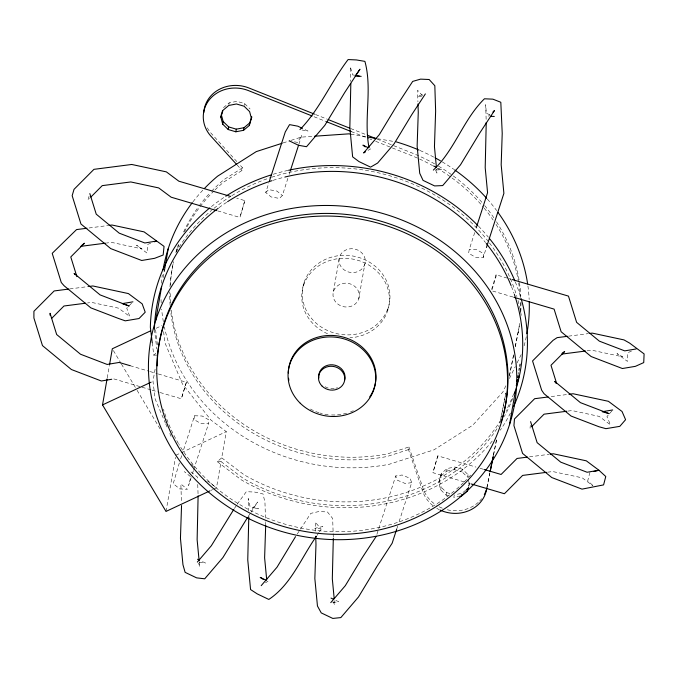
<?xml version="1.0" encoding="UTF-8"?>
<svg xmlns="http://www.w3.org/2000/svg" width="678" height="678" viewBox="0 0 678 678"><rect width="100%" height="100%" fill="white"/><g stroke="black" fill="none" stroke-linecap="round" stroke-linejoin="round"><path stroke-width="0.51" stroke-dasharray="3.39 2.54" d="M530.06 428.242L530.289 425.403M107.243 377.875L109.421 365.4M163.195 277.548L164.093 272.387M155.101 369.205L152.991 381.299L155.16 399.037L165.339 422.962M177.119 248.504L176.661 251.123A175.89 158.627 9.9 0 1 179.433 243.317M228.91 104.582L229.215 102.836L236.927 101.353L244.563 103.598L250.063 108.972M166.008 511.415L175.449 457.345M244.258 105.344L244.563 103.598M194.561 415.758L193.908 419.504L200.874 423.521L208.502 423.792L209.155 420.055L202.188 416.029L194.561 415.758L182.255 453.913M215.079 189.865A175.89 158.627 9.9 0 1 223.621 182.153L242.063 170.432L242.521 167.805L239.69 164.695M217.697 210.9L239.953 217.452L244.834 200.612L236.707 198.222M244.834 200.612L239.953 217.452M213.621 489.135L216.477 487.804L221.053 461.599L217.257 461.659L221.706 457.853L226.282 431.649L210.968 420.063L182.475 384.045L164.966 342.882L163.559 331.406M303.49 285.692L304.007 282.701M333.491 291.379L339.5 256.937M358.764 298.812A13.196 11.899 9.9 0 0 342.983 283.412A13.196 11.899 9.9 0 0 336.644 303.058A13.196 11.899 9.9 0 0 358.764 298.812L364.781 264.378A13.196 11.899 9.9 0 0 348.992 248.979A13.196 11.899 9.9 0 0 342.653 268.624A13.196 11.899 9.9 0 0 364.781 264.378M387.731 310.49L388.248 307.49A43.968 39.655 9.9 0 0 335.627 256.157A43.968 39.655 9.9 0 0 314.507 321.643A43.968 39.655 9.9 0 0 388.248 307.49M432.878 505.619A32.976 29.739 9.9 0 1 423.182 492.626L408.478 449.599L408.936 446.98L387.613 453.862A175.89 158.627 9.9 0 1 171.161 309.109M474.719 232.554L469.252 249.504L468.6 253.241L475.575 257.267L483.194 257.538L486.101 248.512M464.133 481.872L432.92 472.685L437.802 455.845L475.981 467.083M437.802 455.845L432.92 472.685M448.107 495.762L446.2 495.203L440.692 489.83L438.793 482.778L441.454 473.303L447.183 468.498L454.904 467.015L462.532 469.261L468.032 474.634L468.583 476.651M438.793 482.778L441.454 473.303M440.692 489.83L441.149 487.211L439.251 480.16M483.194 257.538L483.846 253.792L476.88 249.775L469.252 249.504M440.997 475.931L446.726 471.117L447.183 468.498M446.2 495.203L446.658 492.584L441.149 487.211M446.726 471.117L454.446 469.634L454.904 467.015M454.285 494.83L453.828 497.449L458.65 496.525M468.032 474.634L467.574 477.253L462.074 471.88L462.532 469.261M468.845 486.262L469.939 481.685L468.362 486.584M515.28 346.789L518.195 331.949A175.89 158.627 9.9 0 0 519.585 323.847M518.28 374.451L518.636 372.392M486.957 487.27L489.872 472.769M493.415 455.167L496.745 438.607M499.872 423.072L505.907 393.045M509.449 375.434L513.619 354.73M515.28 346.441L518.195 331.949M486.914 487.821L489.821 473.363M493.559 454.769L496.889 438.234M500.627 419.64L506.034 392.782M509.348 376.307L513.644 354.933M160.178 392.554L181.34 398.774L186.391 382.256L158.279 373.976M186.391 382.256L181.34 398.774M589.928 472.397L587.724 480.787L593.038 485.643M89.047 196.315L87.996 199.942L90.132 197.798M287.879 178.356L282.362 195.467L279.497 198.425L271.175 196.967L265.725 192.56L268.929 182.628M179.348 462.947L173.212 483.668L179.78 488.948L187.399 489.287L180.857 484.007L181.45 502.449M180.636 458.93L181.933 454.913M191.154 477.583L188.586 485.55L190.832 476.871L184.263 471.591M192.442 473.6L193.408 470.608M193.722 469.608L208.502 423.792M289.175 174.331L289.82 172.322M298.913 144.134L301.837 135.083L297.557 142.414L294.447 141.838M376.9 534.315L395.732 475.939L402.113 475.015L410.097 478.354L411.699 482.626L398.562 523.357M396.647 529.315L398.249 524.348M496.067 274.802L491.694 289.15L491.711 290.76L496.084 276.412L496.067 274.802L508.136 278.353M505.873 385.79L502.779 392.104L472.752 425.199L434.03 449.819L389.257 464.269A184.687 166.551 9.9 0 1 164.373 326.872M509.424 378.544L515.288 366.578M517.094 362.899L521.162 354.619M234.393 508.492L236.647 505.059M237.207 504.203L246.309 491.686L254.665 492.059L263.039 493.982L264.954 502.347L265.556 521.238M248.173 516.534L250.411 513.119M250.97 512.263L257.682 502.025L252.521 508.525L258.496 508.788L250.123 506.864L248.207 498.5L248.597 510.687M297.218 534.069L310.787 513.365L318.813 511.559L327.406 511.941L332.678 518.484L333.279 537.307M317.033 535.374L318.77 532.722M319.355 531.832L322.838 526.518L314.812 528.323L320.541 528.577L315.27 522.035L315.558 531.188M612.073 410.699L606.937 416.614L610.488 424.809L599.199 416.394L571.986 410.571L567.85 411.105M265.725 192.56L268.59 189.611L276.904 191.06L282.362 195.467M131.557 303.244L126.744 308.176L129.795 316.524L118.633 308.193L91.683 302.43L87.572 302.956M488.406 116.192L489.914 114.794M152.253 342.746L153.77 355.153L156.737 352.619M223.486 107.641L229.215 102.836M465.583 490.338L461.998 493.347L455.252 494.643M265.462 582.826L268.022 581.131M242.521 167.805L224.079 179.526A175.89 158.627 9.9 0 0 211.104 191.713M368.044 150.389L370.688 148.855M156.126 328.271L161.839 325.593M175.805 455.269L180.568 453.04M181.526 452.59L226.282 431.649M210.765 490.474L212.672 489.584M631.506 351.051L627.811 352.721L627.447 361.408L616.963 353.585L622.624 356.798L591.86 350.221L586.64 350.89M150.669 243.258L147.821 244.36L146.931 252.996L136.532 245.233L141.956 248.885L111.539 242.385L106.387 243.046M283.133 142.931L290.099 140.685M291.099 140.363L301.049 137.151L313.507 136.295M408.478 449.599L387.155 456.48A175.89 158.627 9.9 0 1 170.585 310.685M422.411 94.751L417.487 96.174L422.258 96.386M411.699 482.626L405.317 483.55L397.333 480.202L395.732 475.939M89.055 227.978L107.81 225.554M69.834 288.93L88.64 286.506M568.495 336.169L588.097 333.644M551.265 396.562L567.884 394.418M529.484 456.853L549.188 454.311M547.527 472.202L552.706 471.541L582.258 477.854L592.911 485.804M332.771 602.437L338.788 601.793L335.33 600.14M435.369 169.992L441.42 169.737L437.09 167.661M153.77 355.153L157.567 355.094M199.349 562.325L205.426 563.037L201.044 560.935M354.577 75.224L352.687 74.902L350.289 66.698L350.763 81.377M350.857 134.193L367.171 136.956M377.595 138.727L394.274 141.558M301.964 129.973L308.015 131.057L303.388 128.845M509.136 278.65L511.153 279.243M492.72 291.057L512.848 296.972M479.999 468.269L483.016 469.151M130.159 365.705L149.236 371.315M150.245 371.612L157.271 373.68M454.446 469.634L462.074 471.88M468.167 483.058L470.176 483.651M113.828 378.909L141.041 386.918M142.041 387.214L151.109 389.884M152.118 390.181L159.177 392.257M446.658 492.584L450.472 493.703M489.88 114.726L486.355 113.345L485.668 104.7L486.202 121.387M315.482 114.514L327.22 119.192M350.704 128.549L366.357 134.786M377.112 139.075L411.36 152.719A175.89 158.627 9.9 0 1 434.903 164.025M314.067 116.752L325.804 121.43M351.255 131.574L368.866 138.592M369.841 138.982L371.798 139.753M375.705 141.312L391.35 147.55M392.325 147.94L410.902 155.338A175.89 158.627 9.9 0 1 418.589 158.593M221.706 457.853L243.953 474.693A184.687 166.551 9.9 0 0 500.262 420.911M221.053 461.599L243.3 478.431A184.687 166.551 9.9 0 0 499.05 425.538M217.257 461.659L241.36 479.897A189.077 170.517 9.9 0 0 493.567 439.344M207.621 481.092L216.477 487.804M190.967 471.896L197.518 477.168L197.612 480.287M422.504 95.657L417.555 90.225L417.928 101.81M236.859 161.584L210.697 132.795A32.976 29.739 9.9 0 1 206.773 126.845M237.131 165L242.063 170.432M191.459 463.938L194.696 468.032M113.396 350.568L120.93 363.205M121.472 364.103L136.532 389.375M137.075 390.282L160.203 429.089M332.898 601.496L334.788 604.929L334.39 600.75M435.708 170.441L436.954 173.102L436.573 169.042M165.746 423.92L167.788 428.708M169.822 433.496L171.042 436.369M408.936 446.98L423.631 490.008A32.976 29.739 9.9 0 0 436.386 505.178M198.62 563.071L199.705 566.884L199.213 561.664M468.125 479.27L469.481 484.312M155.576 329.711L157.593 346.195M154.415 329.33L156.813 348.907M265.59 522.289L265.691 525.433M197.747 484.439L198.078 494.821M337.474 387.68A13.196 11.899 9.9 0 1 335.864 388.197M334.203 388.519A13.196 11.899 9.9 0 1 329.906 388.435M328.228 388.045A13.196 11.899 9.9 0 1 325.084 386.697M526.272 336.737A184.687 166.551 9.9 0 1 523.84 346.848M163.356 321.711A184.687 166.551 9.9 0 1 161.652 309.202M161.195 302.93A184.687 166.551 9.9 0 1 161.025 298.761M161.423 283.26A184.687 166.551 9.9 0 1 162.288 274.98M192.95 201.832A184.687 166.551 9.9 0 1 203.078 189.908M419.979 150.482A184.687 166.551 9.9 0 1 434.098 157.296M442.217 161.864A184.687 166.551 9.9 0 1 453.743 169.271M487.389 199.137A184.687 166.551 9.9 0 1 496.677 210.595M527.925 285.955A184.687 166.551 9.9 0 1 529.162 299.54M510.432 413.072A189.077 170.517 9.9 0 1 500.262 430.216M211.409 206.595A189.077 170.517 9.9 0 1 224.893 196.815M273.242 174.263A189.077 170.517 9.9 0 1 288.574 170.254M478.558 226.223A189.077 170.517 9.9 0 1 488.414 237.241M515.297 281.904A189.077 170.517 9.9 0 1 520.831 297.583M513.729 393.672A184.687 166.551 9.9 0 1 506.008 410.876M175.975 252.233A184.687 166.551 9.9 0 1 211.604 210.282M213.968 208.332A184.687 166.551 9.9 0 1 230.918 196.239M231.808 195.679A184.687 166.551 9.9 0 1 270.632 177.585M271.632 177.255A184.687 166.551 9.9 0 1 488.83 242.148M489.465 242.978A184.687 166.551 9.9 0 1 516.899 296.523M518.017 300.464A184.687 166.551 9.9 0 1 521.518 316.897M512.704 398.393A184.687 166.551 9.9 0 1 504.364 416.478M219.028 207.646A184.687 166.551 9.9 0 1 226.732 202.256M272.997 180.356A184.687 166.551 9.9 0 1 285.201 176.966M480.092 236.156A184.687 166.551 9.9 0 1 485.558 242.588M511.475 286.548A184.687 166.551 9.9 0 1 514.026 293.388M470.651 475.109A175.89 158.627 9.9 0 1 464.176 481.965M463.43 482.702A175.89 158.627 9.9 0 1 456.514 489.109M454.133 491.143A175.89 158.627 9.9 0 1 178.984 444.463M178.45 443.565A175.89 158.627 9.9 0 1 163.423 409.198M353.314 410.707A43.968 39.655 9.9 0 1 350.526 411.893M346.644 413.199A43.968 39.655 9.9 0 1 329.203 414.783M328.16 414.682A43.968 39.655 9.9 0 1 319.957 413.012M318.965 412.716A43.968 39.655 9.9 0 1 309.473 408.52M327.542 333.754A43.968 39.655 9.9 0 1 314.236 269.31A43.968 39.655 9.9 0 1 385.129 282.124A43.968 39.655 9.9 0 1 349.941 337.797M170.119 305.456A175.89 158.627 9.9 0 1 169.78 291.955M169.992 286.802A175.89 158.627 9.9 0 1 173.602 262.089M184.475 231.808A175.89 158.627 9.9 0 1 214.324 190.594M419.538 159.025A175.89 158.627 9.9 0 1 432.632 165.627M437.157 168.212A175.89 158.627 9.9 0 1 451.107 177.322M451.963 177.941A175.89 158.627 9.9 0 1 483.516 207.349M484.194 208.171A175.89 158.627 9.9 0 1 493.135 220.028M496.042 224.401A175.89 158.627 9.9 0 1 518.517 282.082M518.695 283.116A175.89 158.627 9.9 0 1 520.289 297.574M520.509 302.71A175.89 158.627 9.9 0 1 520.39 313.058M519.534 323.389A175.89 158.627 9.9 0 1 517.738 334.568M170.576 302.837A175.89 158.627 9.9 0 1 170.212 291.396M170.39 285.218A175.89 158.627 9.9 0 1 173.593 261.505M175.916 252.445A175.89 158.627 9.9 0 1 178.441 244.597M183.569 232.037A175.89 158.627 9.9 0 1 198.434 206.875M199.044 206.044A175.89 158.627 9.9 0 1 210.383 192.476M438.505 166.127A175.89 158.627 9.9 0 1 452.421 175.322M453.277 175.949A175.89 158.627 9.9 0 1 481.897 202.298M484.651 205.553A175.89 158.627 9.9 0 1 494.186 218.274M496.491 221.782A175.89 158.627 9.9 0 1 520.806 295.981M521.001 302.159A175.89 158.627 9.9 0 1 520.738 312.516M481.643 498.745A32.976 29.739 9.9 0 1 479.685 501M478.244 502.398A32.976 29.739 9.9 0 1 445.938 509.415M442.293 508.195A32.976 29.739 9.9 0 1 437.2 505.678M439.242 509.661A32.976 29.739 9.9 0 1 436.742 508.297"/><path stroke-width="1.02" d="M50.062 315.202L50.07 313.287L56.664 334.525L80.513 354.23L107.175 364.45L119.116 362.45L130.159 365.705M181.543 505.517L180.45 538.315L182.958 564.732L185.128 572.359L196.612 577.859L204.714 578.809L222.884 557.613L247.614 517.39M265.691 525.433L264.615 557.782L266.691 579.665M209.816 490.923L166.008 511.415L102.522 404.91L107.056 378.917M109.599 364.357L112.319 348.763L150.414 330.94M155.694 320.516L161.644 286.455M164.279 271.353L168.237 248.648M251.809 116.896L249.301 125.498L243.571 130.303L235.859 131.786L228.223 129.54L222.723 124.167L220.816 117.116L222.537 110.582M222.723 124.167L223.181 121.548L221.274 114.497M228.223 129.54L228.681 126.922L223.181 121.548M235.859 131.786L236.317 129.167L244.029 127.684L249.758 122.879L251.648 117.006M243.571 130.303L244.029 127.684M249.301 125.498L249.758 122.879M459.616 496.338L461.54 495.965L461.845 494.22M461.54 495.965L467.269 491.16L467.727 488.541L466.295 489.745M509.517 424.648A184.687 166.551 9.9 0 0 288.506 209.027A184.687 166.551 9.9 0 0 199.798 484.075A184.687 166.551 9.9 0 0 509.517 424.648L515.458 390.587M516.297 385.807L516.653 383.748M517.017 381.68L517.373 379.621M517.738 377.553L518.094 375.485M519.001 370.324L519.356 368.264M519.721 366.196L520.077 364.128M490.075 471.735L492.991 457.243M486.914 487.821L486.499 489.889A32.976 29.739 9.9 0 1 440.098 510.068M490.236 471.295L493.355 455.794M220.816 117.116L223.028 110.268L228.757 105.454L236.469 103.971L244.105 106.217L249.606 111.59L251.513 118.65M269.573 180.645L285.269 131.964L289.548 124.625L297.828 126.184L302.456 128.396M290.15 171.314L298.591 145.143M476.329 227.571L487.575 192.679L485.202 167.678L486.236 122.43M486.423 247.512L503.89 193.366L501.178 164.796L502.22 133.346L500.813 102.268L492.898 99.157L484.439 98.785C463.396 119.345 454.921 149.711 433.344 170.085M396.647 529.315L392.155 543.222L377.536 565.545L358.493 596.996L340.848 617.582L332.822 618.438L321.228 612.887L317.457 606.022L314.846 578.546L315.982 544.409L315.719 536.273M467.269 491.16L468.532 487.245M295.523 536.654L277.039 567.181L261.2 585.665M425.369 93.895L411.868 114.497L394.138 143.778L377.629 163.051L370.569 167.135L358.976 161.576L352.628 156.838L349.84 127.489L350.831 83.47M233.834 509.356L211.333 545.739L197.323 562.087M316.457 536.264C301.21 557.647 291.396 584.487 268.81 599.437L257.233 593.894L250.563 589.538L247.758 559.926L248.792 516.789M376.256 536.323L362.264 557.672L345.305 585.69L330.762 602.649M299.947 129.608C319.906 109.116 330.83 82.131 348.102 59.562L356.408 59.935L364.908 61.376C372.578 89.471 363.467 119.218 369.061 147.77M90.844 197.078L102.242 185.628L130.795 181.95L158.72 187.925L171.161 197.205L216.689 210.604M51.52 318.516L63.978 305.998L85.521 303.219M531.535 426.759L544.061 414.173L566.816 411.241M492.931 111.997L494.44 110.599L479.736 133.041L460.498 164.813L442.7 185.577L434.623 185.925L423.055 180.382L419.724 173.28L417.139 146.101L418.267 112.345L417.995 103.92M81.368 245.741L84.436 243.224L70.775 256.954L76.885 276.624M562.206 353.179L564.647 351.56L550.985 365.281L556.469 382.934M365.4 151.923L363.637 152.948L379.299 134.668L397.579 104.471L412.69 81.411L420.572 79.131L429.166 79.512L434.827 85.725L435.632 111.065L434.454 146.702L436.378 167.008M102.522 404.91L151.092 382.189M154.474 241.792L156.381 241.054L144.846 242.987L119.218 233.164L96.234 214.163L89.843 193.594M282.141 143.253L256.267 151.609L217.545 176.221A184.687 166.551 9.9 0 0 204.527 188.391M593.936 471.447L598.954 470.261L605.776 476.507L603.581 484.897L582.004 489.135L551.765 477.541L522.577 453.421L513.932 425.598L514.475 418.97L534.637 398.706L548.146 396.969M132.93 301.837L122.311 303.617L129.142 306.024L100.09 294.896L74.105 273.42L75.216 274.7M111.751 379.256L101.353 380.994L71.41 369.527L42.477 345.611L33.9 317.99L33.917 311.287L54.164 290.947L68.792 289.065M636.134 348.967L624.735 350.873L599.377 341.161L576.614 322.347L568.469 296.108L512.153 279.539M612.717 409.953L602.2 411.716L609.141 413.648L580.41 402.639L554.714 381.4L555.901 383.146M86.97 228.24L76.555 229.588L52.214 253.335L61.283 282.523L64.063 285.726L90.852 307.871L118.404 318.431L125.235 320.838L139.032 318.533L145.219 312.202L142.168 303.846L128.396 293.574L92.818 285.963L88.64 286.506M108.853 225.418L111.98 225.02L144.092 231.884L164.051 246.385L163.161 255.021L154.601 258.326L141.71 260.479L110.743 248.614L80.953 223.994L72.165 195.705L74.012 189.357L93.937 169.339L131.744 164.466L166.347 171.865L178.839 181.187L230.622 196.425M80.606 246.368L105.353 243.182M567.461 336.305L557.146 337.636L553.07 340.331L532.561 360.942L541.646 390.181L544.01 393.672L571.096 416.063L598.962 426.742L605.912 428.674L619.811 426.352L625.591 419.69L622.04 411.487L608.395 401.3L573.08 393.749L568.918 394.291M589.131 333.508L592.225 333.11L623.989 339.907L629.65 343.119L644.1 353.908L643.736 362.594L635.405 366.34L622.387 368.518L591.14 356.543L561.13 331.745L554.104 309.117L513.848 297.269M561.613 354.119L585.597 351.026M527.416 457.116L517.043 458.455L501.101 474.473L484.016 469.447M550.222 454.175L553.333 453.777L586.317 460.828L598.954 470.261L587.089 472.244L560.723 462.142L537.129 442.649L530.594 421.614M546.485 472.337L522.636 475.414L504.415 493.728L471.185 483.948M314.55 136.219L348.831 133.846L350.857 134.193M361.188 76.343L355.17 76.08L359.959 69.249L344.704 92.53L324.821 125.362L306.524 146.719L298.456 145.262L289.269 140.863M490.364 116.285L494.279 116.455M356.467 75.546L359.298 76.021M368.213 137.134L376.553 138.549M228.681 126.922L236.317 129.167M314.499 114.124L248.953 88.004A32.976 29.739 9.9 0 0 203.79 112.506M328.194 119.582L349.721 128.159M367.332 135.176L376.137 138.685M312.109 115.972L248.495 90.623A32.976 29.739 9.9 0 0 209.9 99.09A32.976 29.739 9.9 0 0 210.239 135.414L236.419 164.22M326.788 121.82L351.255 131.574M433.623 166L436.225 167.246M368.095 147.618L362.916 145.134L365.298 146.914M331.008 598.072L333.601 599.31M266.284 580.3L260.225 577.393L263.556 579.571M197.535 559.257L199.29 560.096M152.253 342.746L150.355 327.237A189.077 170.517 9.9 0 1 209.816 207.883M334.195 598.666L332.313 578.826L333.313 538.349M199.112 560.621L197.129 539.73L198.112 495.855M318.889 378.129A13.196 11.899 9.9 0 1 332.72 364.823A13.196 11.899 9.9 0 1 344.526 380.417M521.119 298.566A189.077 170.517 9.9 0 1 513.627 406.444M225.774 196.239A189.077 170.517 9.9 0 1 271.217 174.89M288.574 170.254A189.077 170.517 9.9 0 1 477.82 225.469M489.745 238.876A189.077 170.517 9.9 0 1 514.899 280.929M514.365 294.371A184.687 166.551 9.9 0 1 514.483 393.52M154.415 329.33A184.687 166.551 9.9 0 1 218.197 208.273M227.605 201.68A184.687 166.551 9.9 0 1 271.988 180.679M285.201 176.966A184.687 166.551 9.9 0 1 479.388 235.368M486.219 243.41A184.687 166.551 9.9 0 1 511.085 285.574M157.211 365.891A175.89 158.627 9.9 0 1 357.848 215.977A175.89 158.627 9.9 0 1 501.093 422.174M163.067 269.819A184.687 166.551 9.9 0 1 192.315 202.654M396.359 141.914A184.687 166.551 9.9 0 1 419.012 150.067M435.005 157.779A184.687 166.551 9.9 0 1 440.403 160.796M454.616 169.881A184.687 166.551 9.9 0 1 486.685 198.349M497.915 212.282A184.687 166.551 9.9 0 1 527.62 283.87M529.238 301.625A184.687 166.551 9.9 0 1 526.865 333.661M288.303 373.019A43.968 39.655 9.9 0 1 344.339 337.398A43.968 39.655 9.9 0 1 369.68 396.969M288.879 380.307A43.968 39.655 9.9 0 1 288.565 378.222M486.228 490.092A32.976 29.739 9.9 0 1 484.329 494.601M519.195 375.883A184.687 166.551 9.9 0 1 518.695 377.9M518.17 379.909A184.687 166.551 9.9 0 1 517.611 381.909M517.034 383.892A184.687 166.551 9.9 0 1 516.424 385.858M322.143 386.163A13.196 11.899 9.9 0 0 344.263 381.917A13.196 11.899 9.9 0 0 328.474 366.518A13.196 11.899 9.9 0 0 322.143 386.163M205.663 481.388A175.89 158.627 9.9 0 0 500.635 424.792A175.89 158.627 9.9 0 0 290.142 219.435A175.89 158.627 9.9 0 0 205.663 481.388M300.269 403.249A43.968 39.655 9.9 0 0 374.01 389.096A43.968 39.655 9.9 0 0 321.389 337.763A43.968 39.655 9.9 0 0 300.269 403.249"/></g></svg>
